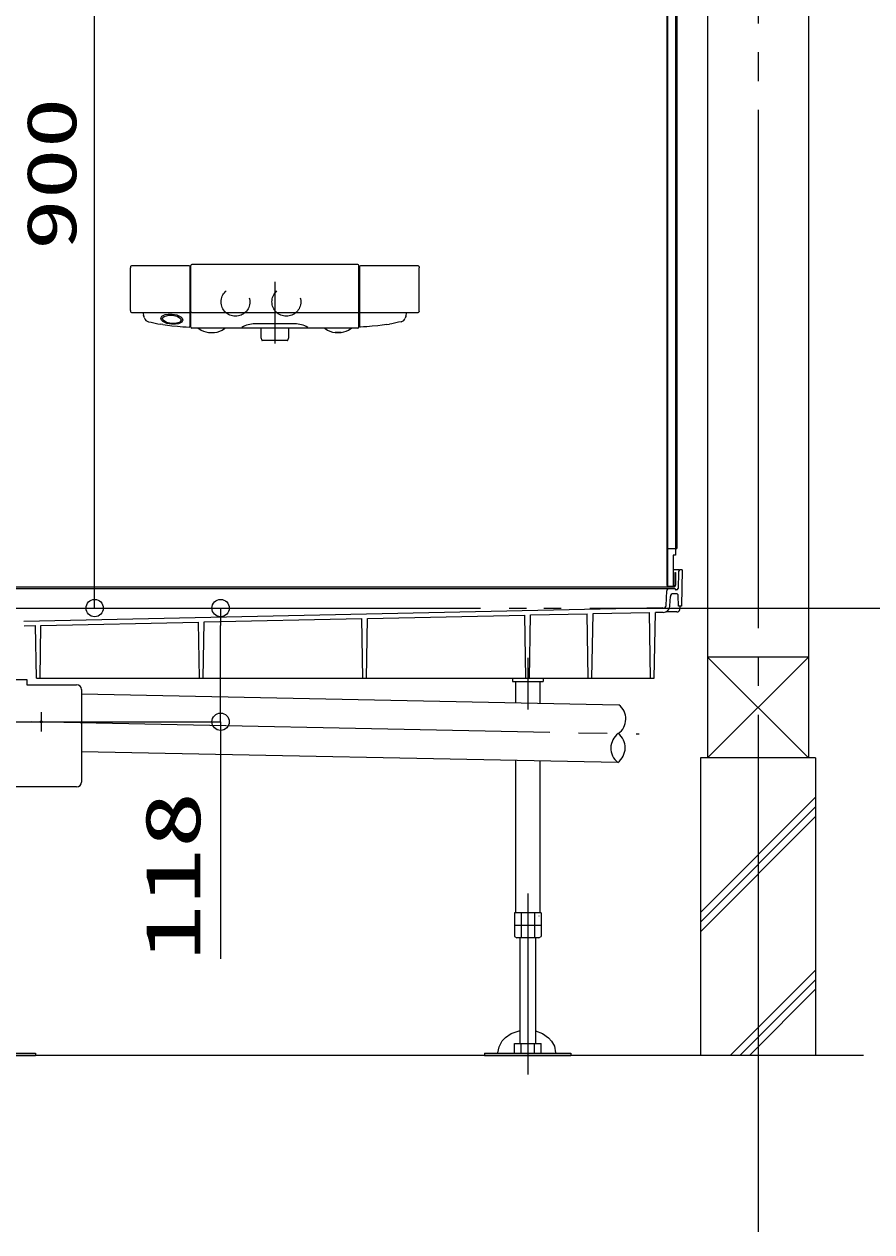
# Model space of a CAD drawing. Units: millimetres on the paper. Extents: x -305 to 305, y -152 to 152.
# Drawn here: x -216.91 to -187.47, y 9.43 to 51.37 of the extents above; entities that cross this region are included whole.
import ezdxf
from ezdxf.enums import TextEntityAlignment as Align

# ---------------------------------------------------------------- set-up
doc = ezdxf.new("R2010")
doc.units = ezdxf.units.MM
for name, pattern in [('DASHED2', [3, 2, -1]), ('LONG_CHAIN', [21, 18, -1, 1, -1]), ('LONG_DOUBLE_CHAIN', [21.8, 18, -1, 0.6, -0.6, 0.6, -1])]:
    doc.linetypes.add(name, pattern=pattern)
doc.layers.add('0-0_0', color=7, linetype='Continuous', lineweight=9)
doc.layers.add('0-1_VIEW0001', color=7, linetype='Continuous', lineweight=9)
doc.styles.add('ＭＳ ゴシック', font='')
doc.styles.get('ＭＳ ゴシック').set_extended_font_data('MS Gothic')

# ---------------------------------------------------------------- blocks, each defined once
blk = doc.blocks.new('_ORIGIN')
at = {"layer": '0-0_0'}
blk.add_line((0, 0), (-1, 0), dxfattribs=at)
blk.add_circle((0, 0), 0.5, dxfattribs=at)

msp = doc.modelspace()

# ---------------------------------------------------------------- linework, layer by layer
at = {"layer": '0-0_0'}
for p, q in [((-214.466, 31.691), (-214.466, 60.491)), ((-217.973, 31.091), (-214.466, 31.091)), ((-210.091, 27.744), (-210.091, 30.491)), ((-210.091, 27.144), (-210.091, 18.909))]:
    msp.add_line(p, q, dxfattribs=at)
at = {"layer": '0-1_VIEW0001'}
for p, q in [((-193.175, 111.391), (-193.175, 25.891)), ((-189.675, 111.391), (-189.675, 25.891)), ((-194.591, 97.358), (-194.591, 31.891)), ((-194.568, 97.358), (-194.568, 31.891)), ((-194.291, 97.341), (-194.291, 32.925)), ((-194.251, 97.401), (-194.251, 33.158)), ((-213.218, 41.441), (-213.218, 42.909)), ((-213.215, 42.948), (-213.217, 42.942)), ((-211.187, 42.974), (-213.187, 42.974)), ((-213.183, 42.974), (-213.183, 42.974)), ((-211.151, 40.884), (-211.151, 42.94)), ((-211.125, 42.868), (-211.123, 42.987)), ((-211.125, 40.841), (-211.125, 42.868)), ((-211.123, 42.987), (-211.123, 42.992)), ((-205.327, 43.025), (-211.089, 43.025)), ((-205.291, 42.871), (-205.294, 42.992)), ((-205.291, 40.841), (-205.291, 42.871)), ((-205.265, 42.909), (-205.265, 40.884)), ((-205.235, 42.973), (-205.236, 42.973)), ((-203.229, 42.974), (-205.23, 42.974)), ((-203.201, 42.948), (-203.2, 42.942)), ((-203.2, 42.942), (-203.199, 42.936)), ((-203.199, 42.936), (-203.199, 42.931)), ((-203.199, 42.931), (-203.199, 42.925)), ((-203.199, 42.925), (-203.198, 42.918)), ((-203.198, 42.918), (-203.198, 42.909)), ((-203.198, 41.423), (-203.198, 42.909)), ((-211.151, 41.652), (-211.151, 41.652)), ((-205.294, 41.582), (-205.294, 41.582)), ((-213.218, 41.423), (-213.218, 41.441)), ((-213.217, 41.399), (-213.216, 41.389)), ((-213.183, 41.358), (-211.186, 41.358)), ((-212.763, 41.228), (-212.772, 41.263)), ((-212.763, 41.228), (-212.756, 41.206)), ((-212.75, 41.187), (-212.756, 41.206)), ((-212.75, 41.187), (-212.74, 41.16)), ((-211.09, 41.358), (-205.326, 41.358)), ((-205.23, 41.358), (-203.233, 41.358)), ((-203.666, 41.187), (-203.676, 41.16)), ((-203.666, 41.187), (-203.66, 41.206)), ((-203.653, 41.228), (-203.66, 41.206)), ((-203.653, 41.228), (-203.644, 41.263)), ((-203.199, 41.399), (-203.2, 41.389)), ((-212.269, 40.967), (-212.189, 40.954)), ((-212.099, 40.939), (-212.189, 40.954)), ((-212.099, 40.939), (-211.937, 40.916)), ((-211.937, 40.916), (-211.786, 40.897)), ((-207.51, 40.962), (-208.906, 40.962)), ((-208.691, 40.808), (-208.691, 40.488)), ((-207.725, 40.488), (-207.725, 40.808)), ((-205.125, 40.856), (-205.23, 40.851)), ((-205.018, 40.862), (-205.125, 40.856)), ((-204.824, 40.877), (-205.018, 40.862)), ((-204.63, 40.897), (-204.824, 40.877)), ((-204.479, 40.916), (-204.63, 40.897)), ((-204.317, 40.939), (-204.479, 40.916)), ((-204.317, 40.939), (-204.227, 40.954)), ((-204.147, 40.967), (-204.227, 40.954)), ((-203.909, 41.014), (-204.147, 40.967)), ((-203.823, 41.033), (-203.909, 41.014)), ((-210.508, 40.662), (-210.308, 40.661)), ((-208.691, 40.483), (-208.662, 40.397)), ((-207.77, 40.386), (-208.646, 40.386)), ((-207.754, 40.397), (-207.726, 40.483)), ((-206.108, 40.661), (-206.108, 40.661)), ((-206.108, 40.661), (-206.108, 40.661)), ((-206.08, 40.661), (-206.077, 40.661)), ((-194.568, 33.158), (-194.291, 33.158)), ((-194.291, 33.158), (-194.251, 33.158)), ((-194.291, 32.925), (-194.375, 32.925)), ((-194.375, 32.925), (-194.375, 31.825)), ((-194.163, 32.425), (-194.375, 32.425)), ((-194.315, 32.325), (-194.291, 32.325)), ((-194.315, 32.325), (-194.315, 31.891)), ((-194.291, 32.325), (-194.291, 31.891)), ((-194.193, 32.326), (-194.203, 31.774)), ((-194.058, 32.425), (-194.093, 32.425)), ((-194.058, 32.425), (-194.08, 31.158)), ((-194.308, 31.758), (-223.228, 31.758)), ((-221.258, 31.825), (-194.358, 31.825)), ((-194.617, 31.181), (-194.594, 31.694)), ((-194.525, 31.848), (-194.375, 31.848)), ((-194.525, 31.848), (-194.358, 31.848)), ((-194.484, 31.165), (-194.469, 31.496)), ((-194.375, 31.848), (-194.358, 31.848)), ((-194.264, 31.591), (-194.37, 31.591)), ((-194.291, 31.741), (-194.281, 31.741)), ((-194.253, 31.725), (-194.275, 31.725)), ((-194.187, 31.158), (-194.197, 31.526)), ((-216.927, 30.635), (-194.741, 31.113)), ((-194.08, 31.158), (-194.187, 31.158)), ((-194.145, 31.041), (-194.125, 31.158)), ((-210.661, 30.61), (-205.191, 30.727)), ((-205.155, 28.658), (-205.191, 30.727)), ((-205.028, 28.658), (-204.992, 30.732)), ((-204.992, 30.732), (-199.526, 30.849)), ((-199.488, 28.658), (-199.526, 30.849)), ((-199.361, 28.658), (-199.323, 30.854)), ((-199.323, 30.854), (-197.361, 30.896)), ((-197.321, 28.658), (-197.361, 30.896)), ((-197.195, 28.658), (-197.156, 30.9)), ((-197.156, 30.9), (-195.198, 30.943)), ((-195.158, 28.658), (-195.198, 30.943)), ((-195.031, 28.658), (-194.991, 30.941)), ((-194.717, 30.941), (-194.991, 30.941)), ((-194.244, 30.958), (-194.63, 30.958)), ((-216.914, 30.475), (-216.52, 30.483)), ((-216.488, 28.658), (-216.52, 30.483)), ((-216.361, 28.658), (-216.33, 30.488)), ((-216.33, 30.488), (-210.855, 30.605)), ((-210.821, 28.658), (-210.855, 30.605)), ((-210.695, 28.658), (-210.661, 30.61)), ((-189.675, 29.391), (-193.175, 25.891)), ((-193.175, 29.391), (-189.675, 25.891)), ((-189.675, 29.391), (-193.174, 29.391)), ((-224.191, 28.61), (-216.825, 28.61)), ((-216.825, 28.61), (-216.825, 28.431)), ((-216.488, 28.658), (-195.031, 28.658)), ((-199.958, 28.658), (-199.958, 28.538)), ((-199.958, 28.538), (-198.891, 28.538)), ((-199.848, 28.538), (-199.848, 27.808)), ((-199.001, 28.538), (-199.001, 27.791)), ((-198.891, 28.658), (-198.891, 28.538)), ((-216.825, 28.431), (-215.091, 28.431)), ((-214.925, 28.264), (-214.925, 25.05)), ((-214.925, 28.116), (-196.258, 27.735)), ((-214.925, 26.115), (-196.299, 25.736)), ((-199.848, 25.808), (-199.848, 20.505)), ((-199.001, 25.791), (-199.001, 20.505)), ((-189.425, 25.891), (-193.425, 25.891)), ((-193.425, 25.891), (-193.425, 15.558)), ((-189.425, 25.891), (-189.425, 15.558)), ((-215.091, 24.884), (-223.791, 24.884)), ((-193.425, 20.522), (-189.425, 24.522)), ((-193.425, 20.189), (-189.425, 24.189)), ((-193.425, 19.855), (-189.425, 23.855)), ((-198.963, 20.505), (-199.887, 20.505)), ((-199.887, 20.505), (-199.887, 19.683)), ((-199.656, 20.505), (-199.656, 19.638)), ((-199.194, 20.505), (-199.194, 19.638)), ((-199.041, 20.405), (-199.031, 20.405)), ((-198.963, 20.505), (-198.963, 19.683)), ((-198.963, 20.071), (-199.887, 20.071)), ((-199.887, 19.683), (-199.808, 19.638)), ((-199.041, 19.638), (-199.808, 19.638)), ((-199.691, 15.968), (-199.691, 19.638)), ((-199.158, 19.638), (-199.158, 15.968)), ((-199.041, 19.638), (-198.963, 19.683)), ((-192.389, 15.558), (-189.425, 18.522)), ((-192.056, 15.558), (-189.425, 18.189)), ((-191.723, 15.558), (-189.425, 17.856)), ((-199.887, 15.635), (-199.887, 15.968)), ((-199.887, 15.968), (-198.963, 15.968)), ((-199.656, 15.635), (-199.656, 15.968)), ((-199.194, 15.635), (-199.194, 15.968)), ((-198.963, 15.635), (-198.963, 15.968)), ((-187.758, 15.558), (-255.758, 15.558)), ((-219.525, 15.635), (-216.525, 15.635)), ((-219.525, 15.558), (-216.525, 15.558)), ((-216.525, 15.635), (-216.525, 15.558))]:
    msp.add_line(p, q, dxfattribs=at)
at = {"layer": '0-1_VIEW0001', "linetype": 'LONG_CHAIN'}
for p, q in [((-191.425, 111.391), (-191.425, 9.433)), ((-208.208, 42.425), (-208.208, 40.279)), ((-199.425, 29.363), (-199.425, 27.575)), ((-216.324, 27.477), (-216.324, 26.81)), ((-220.091, 27.144), (-210.091, 27.144)), ((-216.658, 27.151), (-195.552, 26.721)), ((-199.425, 21.177), (-199.425, 14.891))]:
    msp.add_line(p, q, dxfattribs=at)
at = {"layer": '0-1_VIEW0001', "linetype": 'LONG_DOUBLE_CHAIN'}
msp.add_line((-284.464, 31.091), (-181.258, 31.091), dxfattribs=at)
at = {"layer": '0-1_VIEW0001'}
for points in [[(-213.217, 42.942), (-213.217, 42.936), (-213.217, 42.931), (-213.217, 42.925), (-213.218, 42.918), (-213.218, 42.909)], [(-205.263, 42.944), (-205.263, 42.941), (-205.264, 42.935), (-205.264, 42.931)], [(-211.153, 41.388), (-211.153, 41.396), (-211.152, 41.403)], [(-205.264, 41.398), (-205.264, 41.398), (-205.263, 41.393), (-205.263, 41.389), (-205.262, 41.385), (-205.262, 41.383), (-205.261, 41.38), (-205.26, 41.378), (-205.259, 41.376)], [(-212.593, 41.033), (-212.507, 41.014), (-212.269, 40.967)], [(-211.786, 40.897), (-211.592, 40.877), (-211.399, 40.862), (-211.291, 40.856), (-211.186, 40.851)], [(-205.325, 40.808), (-205.348, 40.808), (-211.091, 40.808)], [(-206.108, 40.661), (-206.108, 40.661), (-206.107, 40.661), (-206.106, 40.661), (-206.104, 40.661)], [(-206.104, 40.661), (-206.102, 40.661), (-206.099, 40.661), (-206.095, 40.661), (-206.091, 40.661), (-206.086, 40.661), (-206.081, 40.661), (-206.08, 40.661)], [(-205.908, 40.662), (-205.908, 40.662), (-205.908, 40.662), (-205.908, 40.662), (-205.908, 40.662), (-205.907, 40.662), (-205.907, 40.662)], [(-194.741, 31.112), (-194.741, 31.085), (-194.715, 31.086)], [(-200.457, 15.635), (-200.457, 15.648), (-200.422, 15.856), (-200.312, 16.063), (-200.196, 16.187), (-199.997, 16.321), (-199.691, 16.425)], [(-199.158, 16.411), (-198.915, 16.32), (-198.705, 16.175), (-198.597, 16.056), (-198.5, 15.882), (-198.457, 15.648), (-198.457, 15.635)], [(-200.925, 15.635), (-197.925, 15.635), (-197.925, 15.558)], [(-200.925, 15.635), (-200.925, 15.558), (-197.925, 15.558)]]:
    msp.add_lwpolyline(points, dxfattribs=at)
for points in [[(-211.769, 41.302), (-211.612, 41.272), (-211.478, 41.21), (-211.423, 41.159), (-211.402, 41.091), (-211.443, 41.021), (-211.556, 40.967), (-211.658, 40.949), (-211.8, 40.949), (-211.957, 40.978), (-212.092, 41.04), (-212.146, 41.092), (-212.167, 41.159), (-212.127, 41.229), (-212.014, 41.284), (-211.911, 41.302)], [(-211.773, 41.265), (-211.598, 41.225), (-211.481, 41.145), (-211.463, 41.088), (-211.479, 41.049), (-211.523, 41.012), (-211.679, 40.969), (-211.799, 40.969), (-211.974, 41.009), (-212.091, 41.089), (-212.109, 41.146), (-212.093, 41.185), (-212.049, 41.222), (-211.893, 41.265)]]:
    msp.add_lwpolyline(points, close=True, dxfattribs=at)
at = {"layer": '0-1_VIEW0001', "color": 2, "linetype": 'DASHED2'}
for centre in [(-209.575, 41.725), (-207.808, 41.725)]:
    msp.add_circle(centre, 0.5, dxfattribs=at)
at = {"layer": '0-1_VIEW0001'}
msp.add_circle((-216.324, 27.144), 0.0333, dxfattribs=at)
for centre, radius, start, end in [((-213.183, 42.941), 0.0333, 97.3025, 166.8033), ((-211.188, 42.937), 0.0367, 4.1252, 87.7857), ((-211.089, 42.991), 0.0333, 90, 179), ((-211.089, 42.991), 0.0333, 90, 179), ((-205.327, 42.991), 0.0333, 1, 90), ((-205.327, 42.991), 0.0333, 1, 90), ((-203.299, 42.838), 1.967, 177.2694, 177.9123), ((-205.23, 42.941), 0.0333, 100.7691, 174.0406), ((-203.233, 42.941), 0.0333, 13.1967, 82.6975), ((-211.429, 41.487), 1.79, 182.0672, 182.8305), ((-213.183, 41.391), 0.0333, 184.5677, 270.2157), ((-206.905, 42.83), 6.073, 194.0233, 194.9535), ((-212.552, 41.229), 0.2, 199.9647, 258.1452), ((-211.186, 41.391), 0.0333, 270.0645, 353.5928), ((-211.09, 41.391), 0.0331, 181, 270.0043), ((-205.326, 41.391), 0.0331, 270.0025, 359), ((-205.23, 41.391), 0.0333, 186.4072, 269.9355), ((-203.864, 41.229), 0.2, 281.8548, 340.0353), ((-209.511, 42.83), 6.073, 345.0465, 345.9767), ((-203.233, 41.391), 0.0333, 269.7843, 355.4323), ((-204.987, 41.487), 1.79, 357.1695, 357.9328), ((-211.185, 40.884), 0.0333, 267.5944, 0.0001), ((-211.091, 40.841), 0.0333, 180, 270), ((-210.888, 40.741), 0.0667, 54.8593, 90), ((-210.404, 41.429), 0.775, 234.8593, 262.1141), ((-210.404, 41.429), 0.775, 277.2765, 305.1407), ((-209.92, 40.741), 0.0667, 90, 125.1407), ((-208.871, 39.963), 1, 92.0206, 118.705), ((-207.546, 39.963), 1, 61.295, 87.9794), ((-206.496, 40.741), 0.0667, 54.8593, 90), ((-206.012, 41.429), 0.775, 234.8593, 262.7279), ((-206.012, 41.429), 0.775, 277.8891, 305.1407), ((-205.528, 40.741), 0.0667, 90, 125.1407), ((-205.325, 40.841), 0.0333, 270, 0), ((-205.231, 40.884), 0.0333, 180.0603, 272.4371), ((-210.508, 40.679), 0.0167, 262.3801, 269.693), ((-210.308, 40.677), 0.0167, 269.6934, 277.1971), ((-208.675, 40.488), 0.0167, 180, 198.4349), ((-208.646, 40.402), 0.0167, 198.4349, 270), ((-207.77, 40.402), 0.0167, 270, 341.565), ((-207.741, 40.488), 0.0167, 341.565, 0), ((-206.108, 40.678), 0.0167, 263.494, 269.9697), ((-205.605, -48.618), 89.281, 90.30426, 90.32309), ((-201.021, -891.689), 932.364, 90.30035, 90.31083), ((-210.624, 901.914), 861.265, 270.30245, 270.31371), ((-194.093, 32.325), 0.1, 90, 179), ((-194.525, 31.891), 0.0667, 180, 270), ((-194.525, 31.891), 0.0433, 180, 270), ((-194.525, 31.891), 0.0433, 180, 270), ((-194.358, 31.891), 0.0433, 270, 0), ((-194.358, 31.891), 0.0667, 270, 0), ((-194.528, 31.691), 0.0667, 90, 177.5), ((-194.37, 31.491), 0.1, 90, 177.5), ((-194.308, 31.741), 0.0167, 0, 90), ((-194.275, 31.741), 0.0167, 180, 270), ((-194.264, 31.525), 0.0667, 1.5, 90), ((-194.253, 31.775), 0.05, 270, 359), ((-194.717, 31.175), 0.233, 270, 357.5), ((-194.717, 31.186), 0.1, 271.1458, 357.5), ((-194.244, 31.058), 0.1, 270, 350), ((-215.091, 28.264), 0.167, 0, 90), ((-196.643, 27.243), 0.625, 305.7032, 51.9634), ((-195.914, 26.228), 0.625, 125.7032, 231.9634), ((-196.664, 26.243), 0.625, 305.7032, 51.9634), ((-215.091, 25.05), 0.167, 270, 0)]:
    msp.add_arc(centre, radius, start, end, dxfattribs=at)

# ---------------------------------------------------------------- block references
at = {"layer": '0-0_0', "xscale": 0.6, "yscale": 0.6}
for p, rotation in [((-214.466, 31.091), 270), ((-210.091, 31.091), 90), ((-210.091, 27.144), 270)]:
    msp.add_blockref('_ORIGIN', p, dxfattribs=dict(at, rotation=rotation))

# ---------------------------------------------------------------- texts
at = {"layer": '0-0_0', "style": 'ＭＳ ゴシック', "width": 1.5}
for s, height, p in [('900', 1.732, (-214.583, 43.521)), ('118', 1.921, (-210.221, 18.837))]:
    msp.add_text(s, height=height, rotation=90, dxfattribs=at).set_placement(p, align=Align.BOTTOM_LEFT)

doc.saveas('drawing.dxf')
